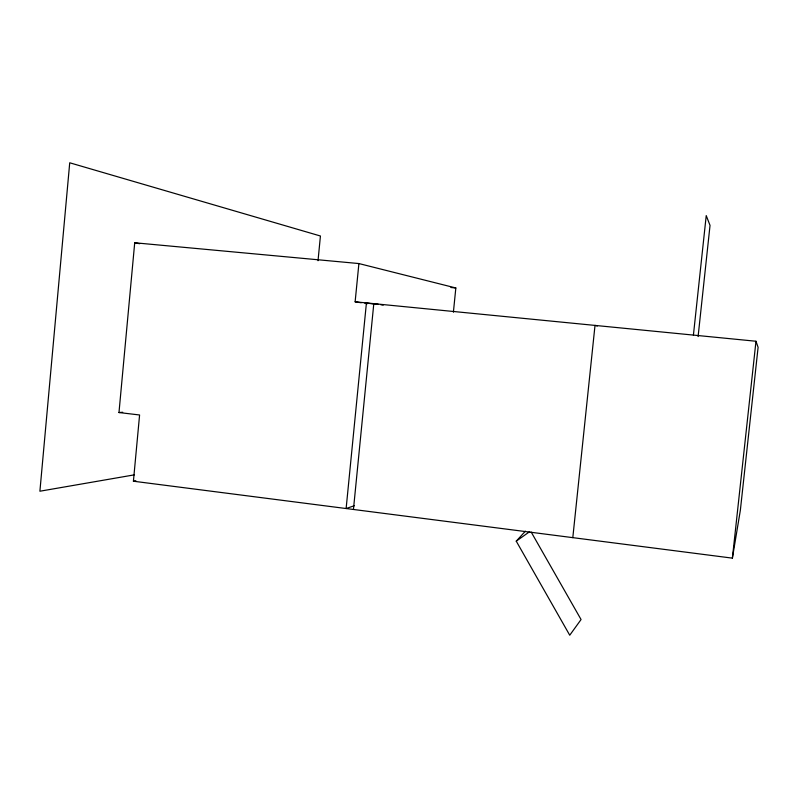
<?xml version="1.0" encoding="UTF-8"?>
<svg xmlns="http://www.w3.org/2000/svg" width="798" height="798" viewBox="0 0 798 798"><rect width="100%" height="100%" fill="white"/><g stroke="black" fill="none" stroke-linecap="round" stroke-linejoin="round"><path stroke-width="1.2" d="M358.901 263.559L355.13 301.814L755.985 341.245L758.1 347.339L740.354 510.291L732.384 558.141L133.416 481.214L139.59 414.98L118.982 412.536L134.712 242.772L358.901 263.559L455.838 287.968L453.394 312.218M318.023 260.717L320.427 235.999L69.725 162.782L39.9 491.219L134.353 474.85M353.444 509.473L373.803 303.649L378.501 304.397M572.804 537.653L595.009 325.414L597.373 325.973M693.412 335.16L706.23 215.59L710.03 225.395L698.1 336.556M732.384 558.141L755.985 341.245M531.209 532.096L581.064 619.537L569.742 635.218L516.246 541.154L525.393 531.159M516.246 541.154L529.633 531.687M354.322 505.733L346.123 508.535L366.422 302.931L375.978 304.437M133.416 481.214L135.859 480.765M118.982 412.536L122.702 412.267M450.9 287.499L455.838 287.968M355.13 301.814L361.245 302.771M364.915 303.34L367.359 303.719M380.846 304.766L383.2 305.145M134.712 242.772L139.61 243.719"/></g></svg>
